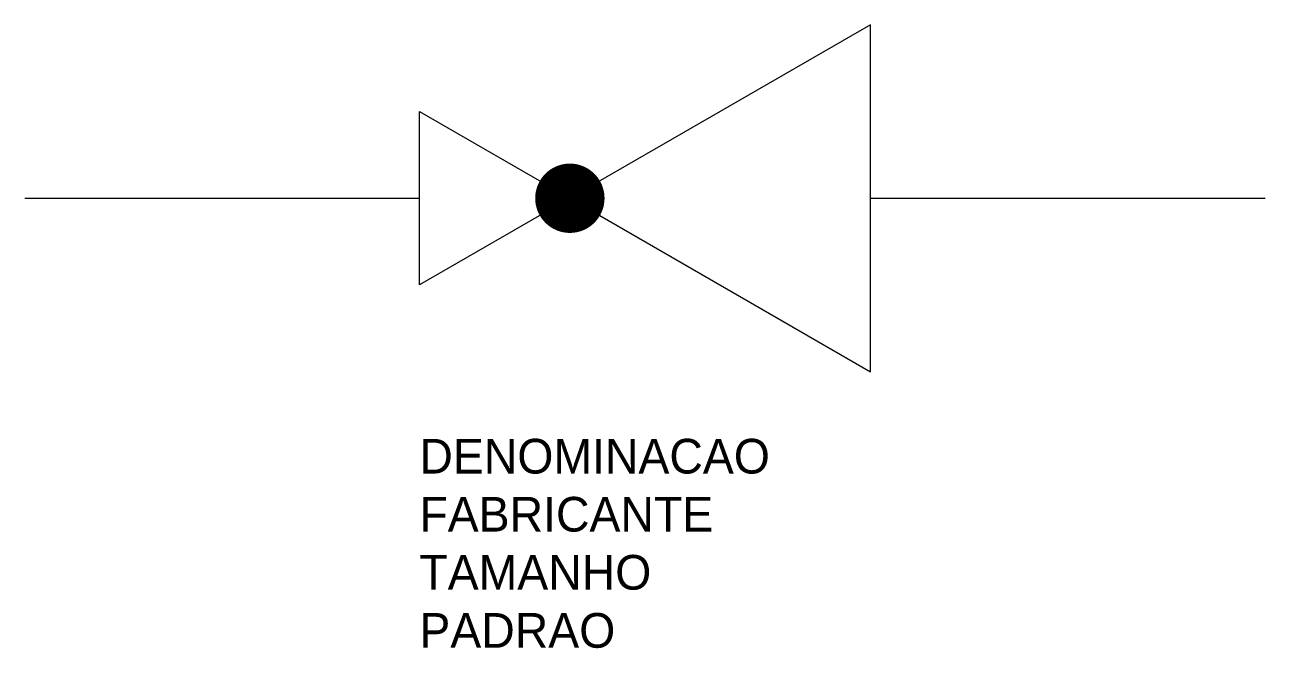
# Model space of a CAD drawing. Extents: x 116 to 294, y 118 to 208.
import ezdxf

# ---------------------------------------------------------------- set-up
doc = ezdxf.new("R2010")
doc.units = 0
doc.layers.add('TUPY', color=3, linetype='CONTINUOUS')

msp = doc.modelspace()

# ---------------------------------------------------------------- linework, layer by layer
at = {"layer": 'TUPY', "color": 0}
for p, q in [((115.71, 183.02), (172.62, 183.02)), ((237.58, 183.02), (294.49, 183.02))]:
    msp.add_line(p, q, dxfattribs=at)
for points in [[(237.58, 158.02), (237.58, 208.02), (194.27, 183.02)], [(172.62, 170.52), (172.62, 195.52), (194.27, 183.02)]]:
    msp.add_lwpolyline(points, close=True, dxfattribs=at)
at = {"layer": 'TUPY', "color": 0, "const_width": 5}
msp.add_lwpolyline([(191.77, 183.02, 1), (196.77, 183.02, 1)], format="xyb", close=True, dxfattribs=at)

# ---------------------------------------------------------------- texts
at = {"layer": 'TUPY', "color": 0, "flags": 1}
for tag, p, s in [('DENOMINACAO', (172.58, 143.34), 'VALVULA REDUTORA DE PRESSAO'), ('FABRICANTE', (172.58, 134.97), ''), ('TAMANHO', (172.58, 126.6), ''), ('PADRAO', (172.58, 118.23), '')]:
    msp.add_attdef(tag, p, s, height=5, dxfattribs=at)

doc.saveas('drawing.dxf')
